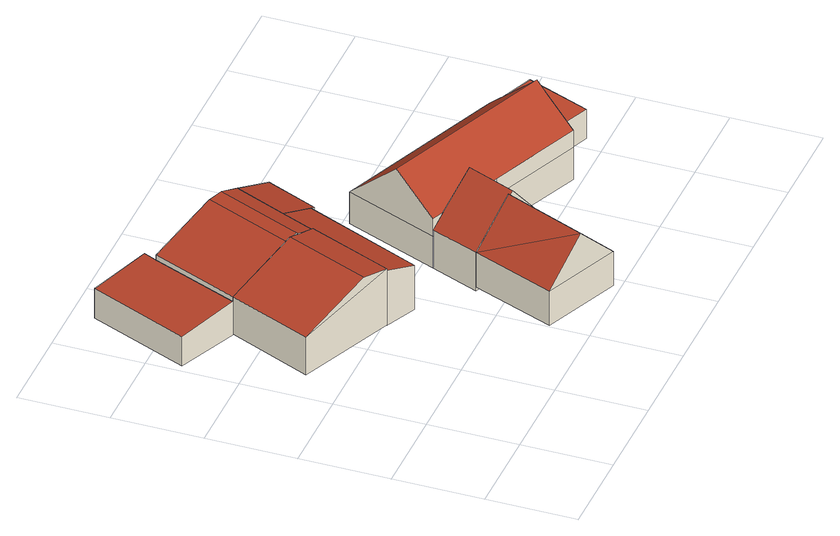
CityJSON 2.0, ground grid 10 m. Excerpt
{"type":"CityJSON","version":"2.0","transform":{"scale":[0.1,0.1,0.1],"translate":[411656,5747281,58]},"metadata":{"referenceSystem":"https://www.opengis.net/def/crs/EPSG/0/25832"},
"CityObjects":{
"building1":{"type":"Building","attributes":{"Gemeindeschluessel":"05570040","Geometrietyp2DReferenz":"3000","function":"31001_2700","roofType":"2100","measuredHeight":4.11},"geometry":[{"type":"Solid","lod":"2","boundaries":[[[[0,1,2,3]],[[4,5,1,0]],[[6,7,5,4]],[[8,9,7,6]],[[3,2,9,8]],[[6,4,0,3,8]],[[1,5,7,9,2]]]],"semantics":{"surfaces":[{"type":"WallSurface"},{"type":"RoofSurface"},{"type":"GroundSurface"}],"values":[[0,0,0,0,0,1,2]]}}]},
"building2":{"type":"Building","attributes":{"Gemeindeschluessel":"05570040","Geometrietyp2DReferenz":"3000","function":"31001_2700","roofType":"3100","measuredHeight":7.62},"geometry":[{"type":"Solid","lod":"2","boundaries":[[[[10,11,12,13]],[[14,15,11,10]],[[16,17,15,14]],[[13,12,17,16]],[[10,18,14]],[[16,19,13]],[[13,19,18,10]],[[14,18,19,16]],[[11,15,17,12]]]],"semantics":{"surfaces":[{"type":"WallSurface"},{"type":"RoofSurface"},{"type":"GroundSurface"}],"values":[[0,0,0,0,0,0,1,1,2]]}}]},
"building3":{"type":"Building","attributes":{"Gemeindeschluessel":"05570040","Geometrietyp2DReferenz":"3000","function":"31001_2700","roofType":"5000","measuredHeight":7.58},"geometry":[{"type":"Solid","lod":"2","boundaries":[[[[20,21,22,23]],[[24,25,21,20]],[[26,15,25,24]],[[27,28,15,26]],[[29,30,28,27]],[[31,32,30,29]],[[10,11,32,31]],[[23,22,11,10]],[[23,10,33,34]],[[35,36,37,38,39]],[[34,33,40,36,35]],[[36,40,29,27]],[[40,33,31,29]],[[39,38,24,20]],[[38,37,26,24]],[[37,36,27,26]],[[34,35,39,20,23]],[[33,10,31]],[[21,25,15,28,30,32,11,22]]]],"semantics":{"surfaces":[{"type":"WallSurface"},{"type":"RoofSurface"},{"type":"GroundSurface"}],"values":[[0,0,0,0,0,0,0,0,1,1,1,0,0,0,0,0,0,0,2]]}}]},
"building4":{"type":"Building","attributes":{"Gemeindeschluessel":"05570040","Geometrietyp2DReferenz":"3000","function":"51009_1610","roofType":"2100","measuredHeight":6.82},"geometry":[{"type":"Solid","lod":"2","boundaries":[[[[41,42,43,44]],[[37,45,42,41]],[[38,46,45,37]],[[47,48,46,38]],[[44,43,48,47]],[[38,37,41,44,47]],[[42,45,46,48,43]]]],"semantics":{"surfaces":[{"type":"WallSurface"},{"type":"RoofSurface"},{"type":"GroundSurface"}],"values":[[0,0,0,0,0,1,2]]}}]},
"building5":{"type":"Building","attributes":{"Gemeindeschluessel":"05570040","Geometrietyp2DReferenz":"3000","function":"31001_2700","roofType":"3100","measuredHeight":8.97},"geometry":[{"type":"Solid","lod":"2","boundaries":[[[[49,50,51,52]],[[53,54,50,49]],[[55,56,54,53]],[[52,51,56,55]],[[49,57,53]],[[55,58,52]],[[49,52,58]],[[58,57,49]],[[57,58,55]],[[55,53,57]],[[50,54,56,51]]]],"semantics":{"surfaces":[{"type":"WallSurface"},{"type":"RoofSurface"},{"type":"GroundSurface"}],"values":[[0,0,0,0,0,0,1,1,1,1,2]]}}]},
"building6":{"type":"Building","attributes":{"Gemeindeschluessel":"05570040","Geometrietyp2DReferenz":"3000","function":"31001_2460","roofType":"2100","measuredHeight":6.92},"geometry":[{"type":"Solid","lod":"2","boundaries":[[[[39,59,60,38]],[[61,62,59,39]],[[63,64,62,61]],[[47,65,64,63]],[[38,60,65,47]],[[63,61,39,38,47]],[[59,62,64,65,60]]]],"semantics":{"surfaces":[{"type":"WallSurface"},{"type":"RoofSurface"},{"type":"GroundSurface"}],"values":[[0,0,0,0,0,1,2]]}}]},
"building7":{"type":"Building","attributes":{"Gemeindeschluessel":"05570040","Geometrietyp2DReferenz":"3000","function":"31001_1000"},"address":[{"country":"Germany","locality":"Sendenhorst","thoroughfareNumber":"44","thoroughfareName":"Adolfshöhe"}],"children":["building7-1","building7-2","building7-3"]},
"building7-1":{"type":"BuildingPart","attributes":{"roofType":"3100","measuredHeight":9.8},"parents":["building7"],"geometry":[{"type":"Solid","lod":"2","boundaries":[[[[66,67,68,69,70]],[[71,72,73,74,75]],[[76,77,72,71]],[[78,79,80,81]],[[70,69,79,78]],[[70,78,82,83,66]],[[84,85,86,87,88,83,82,89]],[[83,88,75,66]],[[88,87,71,75]],[[87,86,90,76,71]],[[91,89,82,78,81]],[[68,73,72,77,80,79,69]],[[67,66,75,74]],[[73,68,67,74]],[[77,76,81,80]],[[91,84,89]],[[90,86,85]],[[90,91,81,76]],[[91,90,85,84]]]],"semantics":{"surfaces":[{"type":"WallSurface"},{"type":"RoofSurface"},{"type":"GroundSurface"},{"type":"ClosureSurface"}],"values":[[0,0,0,0,0,1,1,0,0,0,0,2,0,3,3,0,0,3,3]]}}]},
"building7-2":{"type":"BuildingPart","attributes":{"roofType":"3100","measuredHeight":9.48},"parents":["building7"],"geometry":[{"type":"Solid","lod":"2","boundaries":[[[[91,81,80,92,55]],[[52,93,77,76,90]],[[55,92,93,52]],[[52,94,55]],[[55,94,95,84,91]],[[90,85,95,94,52]],[[80,77,93,92]],[[77,80,81,76]],[[81,91,90,76]],[[85,84,95]],[[85,90,91,84]]]],"semantics":{"surfaces":[{"type":"WallSurface"},{"type":"RoofSurface"},{"type":"GroundSurface"},{"type":"ClosureSurface"}],"values":[[0,0,0,0,1,1,2,3,3,0,3]]}}]},
"building7-3":{"type":"BuildingPart","attributes":{"roofType":"1000","measuredHeight":3.54},"parents":["building7"],"geometry":[{"type":"Solid","lod":"2","boundaries":[[[[96,97,68,67]],[[98,99,97,96]],[[74,73,99,98]],[[98,96,67,74]],[[97,99,73,68]],[[73,74,67,68]]]],"semantics":{"surfaces":[{"type":"WallSurface"},{"type":"RoofSurface"},{"type":"GroundSurface"},{"type":"ClosureSurface"}],"values":[[0,0,0,1,2,3]]}}]}
},
"vertices":[
[5,363,39],[5,363,3],[73,334,3],[73,334,44],[52,474,39],[52,474,3],[120,446,44],[120,446,3],[113,431,44],[113,431,3],
[73,334,50],[73,334,4],[33,241,4],[33,241,50],[181,289,73],[181,289,4],[142,195,73],[142,195,4],[150,302,80],[111,208,80],
[222,385,50],[222,385,4],[113,431,4],[113,431,50],[197,327,50],[197,327,4],[181,289,50],[160,297,50],[160,297,4],[160,298,50],[160,298,4],[144,304,50],[144,304,4],[144,304,78],[185,401,78],[201,394,79],[160,297,79],[181,289,71],[197,327,71],[222,385,71],[160,298,79],
[142,195,71],[142,195,3],[178,179,3],[178,179,57],[181,289,3],[197,327,3],[234,311,57],[234,311,3],
[283,6,47],[283,6,5],[320,98,5],[320,98,47],[196,42,47],[196,42,5],[233,134,47],[233,134,5],[239,24,94],[277,116,94],
[222,385,2],[197,327,2],[265,367,54],[265,367,2],[240,309,54],[240,309,2],[234,311,2],
[490,215,39],[490,215,36],[490,215,0],[478,220,0],[478,220,39],[447,110,39],[447,110,0],[461,145,0],[461,145,36],[461,145,39],[343,153,39],[343,153,0],[297,293,39],[297,293,0],[255,188,0],[255,188,39],[273,234,98],[466,156,98],[268,183,60],[333,157,60],[343,153,60],[447,110,60],[461,145,89],[255,188,60],[343,153,47],[255,188,47],
[233,134,0],[320,98,0],[283,113,95],[305,168,95],
[545,193,36],[545,193,0],[517,122,36],[517,122,0]
]}
